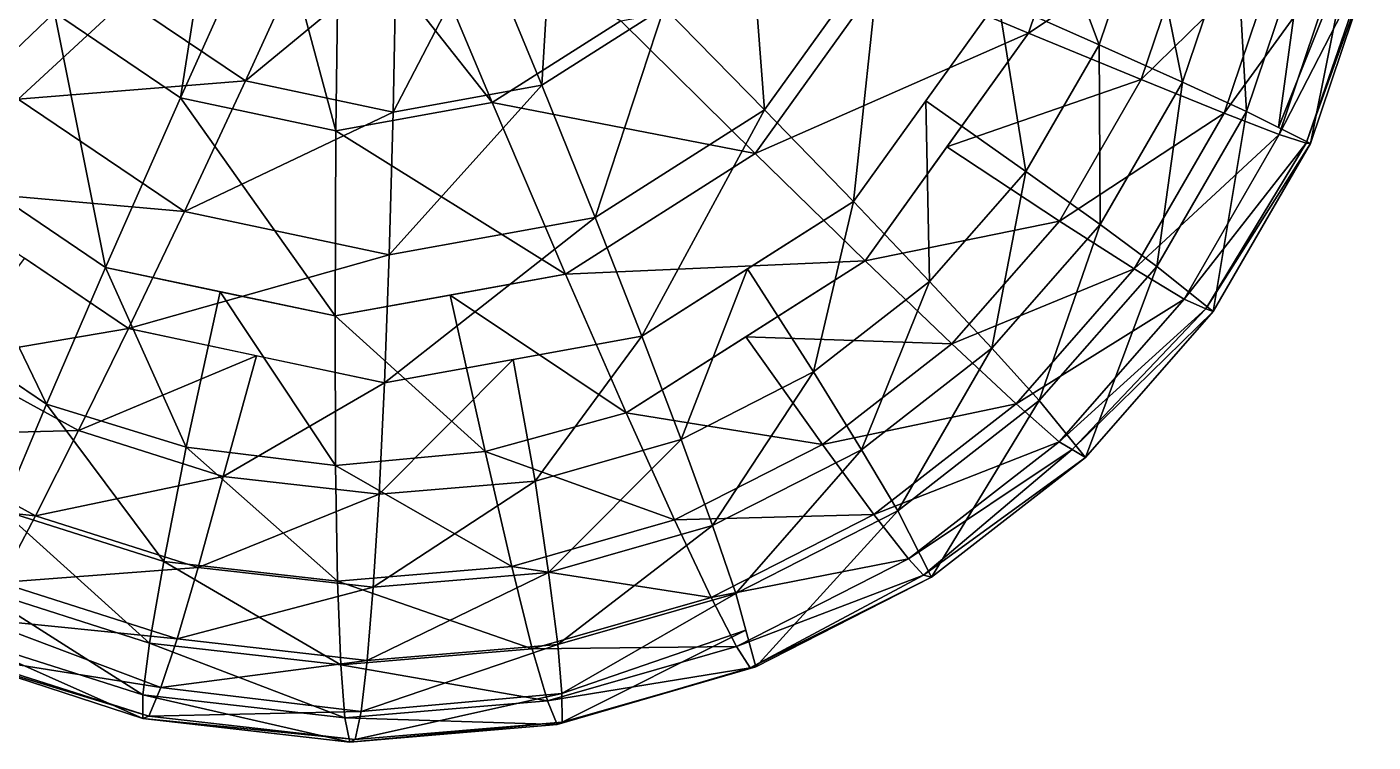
# Model space of a CAD drawing. Extents: x -17.5 to 18.3, y -17.9 to 16.8.
# Drawn here: x -5.49 to 17.88, y -17.89 to -5.47 of the extents above; entities that cross this region are included whole.
import ezdxf

# ---------------------------------------------------------------- set-up
doc = ezdxf.new("R2010")
doc.units = 0

msp = doc.modelspace()

# ---------------------------------------------------------------- linework, layer by layer
at = {"layer": 'Corps0', "color": 7}
for points in [[(-5.00769, -5.22363, -42.4475), (-2.16455, -2.53338, -42.89434), (-2.81878, -6.70611, -42.47949)], [(-1.22766, -3.1679, -42.90808), (-2.81878, -6.70611, -42.47949), (-2.16455, -2.53338, -42.89434)], [(11.37158, -5.00653, 1.82159), (13.12866, -5.78472, -1.42877), (12.04901, -2.92132, 1.81176)], [(13.94934, -3.34631, -1.44073), (12.04901, -2.92132, 1.81176), (13.12866, -5.78472, -1.42877)], [(-5.00769, -5.22363, -42.4475), (-7.35058, -7.46221, -40.953), (-6.46636, -3.05364, -42.42614)], [(-2.81878, -6.70611, -42.47949), (-1.22766, -3.1679, -42.90808), (-0.12048, -7.27807, -42.51885)], [(-0.07293, -3.41259, -42.92492), (-0.12048, -7.27807, -42.51885), (-1.22766, -3.1679, -42.90808)], [(1.0874, -3.20172, -42.94189), (2.59051, -6.78521, -42.55841), (-0.07293, -3.41259, -42.92492)], [(2.59051, -6.78521, -42.55841), (1.0874, -3.20172, -42.94189), (4.82232, -5.36737, -42.59088)], [(2.41918, -3.98034, 6.62609), (3.45324, -6.48779, 6.03546), (3.64923, -3.19885, 6.60815)], [(5.57678, -5.13885, 6.00457), (3.64923, -3.19885, 6.60815), (3.45324, -6.48779, 6.03546)], [(5.57678, -5.13885, 6.00457), (7.32067, -6.91595, 4.37139), (7.0263, -3.11541, 5.98345)], [(9.32891, -4.11273, 4.34222), (7.0263, -3.11541, 5.98345), (7.32067, -6.91595, 4.37139)], [(11.90222, -5.58166, -38.86785), (9.40655, -4.53588, -41.19744), (12.69195, -3.23547, -38.87927)], [(12.69195, -3.23547, -38.87927), (14.77398, -3.66943, -35.78704), (11.90222, -5.58166, -38.86785)], [(-0.12048, -7.27807, -42.51885), (-0.07293, -3.41259, -42.92492), (2.59051, -6.78521, -42.55841)], [(13.12866, -5.78472, -1.42877), (14.57495, -6.43505, -5.25952), (13.94934, -3.34631, -1.44073)], [(15.49713, -3.69488, -5.27294), (13.94934, -3.34631, -1.44073), (14.57495, -6.43505, -5.25952)], [(13.85815, -6.3905, -35.77374), (11.90222, -5.58166, -38.86785), (14.77398, -3.66943, -35.78704)], [(14.77398, -3.66943, -35.78704), (16.30694, -3.98272, -32.07891), (13.85815, -6.3905, -35.77374)], [(14.57495, -6.43505, -5.25952), (15.68481, -6.94555, -9.52142), (15.49713, -3.69488, -5.27294)], [(16.68676, -3.96844, -9.53594), (15.49713, -3.69488, -5.27294), (15.68481, -6.94555, -9.52142)], [(-5.63793, -6.7265, 4.56048), (-3.77673, -5.00207, 6.14099), (-7.56109, -3.86578, 4.58862)], [(-1.69396, -6.41253, 6.11059), (-0.56256, -3.9367, 6.66961), (-3.77673, -5.00207, 6.14099)], [(-0.56256, -3.9367, 6.66961), (-1.69396, -6.41253, 6.11059), (0.92468, -4.25201, 6.64788)], [(15.68481, -6.94555, -9.52142), (16.2395, -7.22186, -14.13073), (16.68676, -3.96844, -9.53594)], [(17.46679, -4.15026, -14.08831), (16.68676, -3.96844, -9.53594), (16.2395, -7.22186, -14.13073)], [(0.92468, -4.25201, 6.64788), (0.87353, -6.95672, 6.07305), (2.41918, -3.98034, 6.62609)], [(3.45324, -6.48779, 6.03546), (2.41918, -3.98034, 6.62609), (0.87353, -6.95672, 6.07305)], [(7.32067, -6.91595, 4.37139), (8.86254, -8.50885, 1.85809), (9.32891, -4.11273, 4.34222)], [(11.37158, -5.00653, 1.82159), (9.32891, -4.11273, 4.34222), (8.86254, -8.50885, 1.85809)], [(15.29998, -6.97436, -32.06433), (13.85815, -6.3905, -35.77374), (16.30694, -3.98272, -32.07891)], [(16.30694, -3.98272, -32.07891), (17.31774, -4.18206, -27.90484), (15.29998, -6.97436, -32.06433)], [(16.25292, -7.34545, -27.8894), (15.29998, -6.97436, -32.06433), (17.31774, -4.18206, -27.90484)], [(16.2395, -7.22186, -14.13073), (16.794, -7.49829, -18.74017), (17.46679, -4.15026, -14.08831)], [(17.31774, -4.18206, -27.90484), (17.83111, -4.27111, -23.41271), (16.25292, -7.34545, -27.8894)], [(17.88232, -4.26446, -18.75598), (17.46679, -4.15026, -14.08831), (16.794, -7.49829, -18.74017)], [(0.87353, -6.95672, 6.07305), (0.92468, -4.25201, 6.64788), (-1.69396, -6.41253, 6.11059)], [(16.72167, -7.49505, -23.38781), (16.25292, -7.34545, -27.8894), (17.83111, -4.27111, -23.41271)], [(16.794, -7.49829, -18.74017), (16.72167, -7.49505, -23.38781), (17.88232, -4.26446, -18.75598)], [(17.83111, -4.27111, -23.41271), (17.88232, -4.26446, -18.75598), (16.72167, -7.49505, -23.38781)], [(7.15789, -7.67431, -41.16473), (4.82232, -5.36737, -42.59088), (9.40655, -4.53588, -41.19744)], [(9.40655, -4.53588, -41.19744), (11.90222, -5.58166, -38.86785), (7.15789, -7.67431, -41.16473)], [(-3.77673, -5.00207, 6.14099), (-5.63793, -6.7265, 4.56048), (-1.69396, -6.41253, 6.11059)], [(3.45324, -6.48779, 6.03546), (4.37854, -8.78503, 4.4143), (5.57678, -5.13885, 6.00457)], [(7.32067, -6.91595, 4.37139), (5.57678, -5.13885, 6.00457), (4.37854, -8.78503, 4.4143)], [(10.11712, -6.75762, 1.83984), (11.85498, -7.98522, -1.41027), (11.37158, -5.00653, 1.82159)], [(13.12866, -5.78472, -1.42877), (11.37158, -5.00653, 1.82159), (11.85498, -7.98522, -1.41027)], [(-7.35058, -7.46221, -40.953), (-5.00769, -5.22363, -42.4475), (-4.11993, -9.65026, -41.00024)], [(-2.81878, -6.70611, -42.47949), (-4.11993, -9.65026, -41.00024), (-5.00769, -5.22363, -42.4475)], [(4.82232, -5.36737, -42.59088), (7.15789, -7.67431, -41.16473), (2.59051, -6.78521, -42.55841)], [(9.06811, -9.53735, -38.82659), (7.15789, -7.67431, -41.16473), (11.90222, -5.58166, -38.86785)], [(11.90222, -5.58166, -38.86785), (13.85815, -6.3905, -35.77374), (10.48522, -7.55938, -38.84722)], [(11.85498, -7.98522, -1.41027), (13.14361, -8.90789, -5.23876), (13.12866, -5.78472, -1.42877)], [(14.57495, -6.43505, -5.25952), (13.12866, -5.78472, -1.42877), (13.14361, -8.90789, -5.23876)], [(-2.7525, -8.68078, 4.51831), (-1.69396, -6.41253, 6.11059), (-5.63793, -6.7265, 4.56048)], [(-1.69396, -6.41253, 6.11059), (-2.7525, -8.68078, 4.51831), (0.87353, -6.95672, 6.07305)], [(0.87353, -6.95672, 6.07305), (0.80462, -9.43469, 4.46624), (3.45324, -6.48779, 6.03546)], [(4.37854, -8.78503, 4.4143), (3.45324, -6.48779, 6.03546), (0.80462, -9.43469, 4.46624)], [(12.43664, -8.84606, -35.75305), (10.48522, -7.55938, -38.84722), (13.85815, -6.3905, -35.77374)], [(13.85815, -6.3905, -35.77374), (15.29998, -6.97436, -32.06433), (12.43664, -8.84606, -35.75305)], [(13.14361, -8.90789, -5.23876), (14.12969, -9.63226, -9.49884), (14.57495, -6.43505, -5.25952)], [(15.68481, -6.94555, -9.52142), (14.57495, -6.43505, -5.25952), (14.12969, -9.63226, -9.49884)], [(-5.63793, -6.7265, 4.56048), (-7.32757, -8.27215, 2.09429), (-2.7525, -8.68078, 4.51831)], [(-4.11993, -9.65026, -41.00024), (-2.81878, -6.70611, -42.47949), (-0.13739, -10.49432, -41.05853)], [(-0.12048, -7.27807, -42.51885), (-0.13739, -10.49432, -41.05853), (-2.81878, -6.70611, -42.47949)], [(8.86254, -8.50885, 1.85809), (10.18353, -9.89562, -1.38598), (10.11712, -6.75762, 1.83984)], [(11.85498, -7.98522, -1.41027), (10.11712, -6.75762, 1.83984), (10.18353, -9.89562, -1.38598)], [(0.80462, -9.43469, 4.46624), (0.87353, -6.95672, 6.07305), (-2.7525, -8.68078, 4.51831)], [(2.59051, -6.78521, -42.55841), (3.86383, -9.76702, -41.11676), (-0.12048, -7.27807, -42.51885)], [(3.86383, -9.76702, -41.11676), (2.59051, -6.78521, -42.55841), (7.15789, -7.67431, -41.16473)], [(4.37854, -8.78503, 4.4143), (5.1867, -10.84399, 1.91168), (7.32067, -6.91595, 4.37139)], [(8.86254, -8.50885, 1.85809), (7.32067, -6.91595, 4.37139), (5.1867, -10.84399, 1.91168)], [(13.73724, -9.67413, -32.04162), (12.43664, -8.84606, -35.75305), (15.29998, -6.97436, -32.06433)], [(15.29998, -6.97436, -32.06433), (16.25292, -7.34545, -27.8894), (13.73724, -9.67413, -32.04162)], [(14.12969, -9.63226, -9.49884), (15.10473, -10.41662, -18.71563), (15.68481, -6.94555, -9.52142)], [(16.794, -7.49829, -18.74017), (15.68481, -6.94555, -9.52142), (15.10473, -10.41662, -18.71563)], [(-9.21826, -9.26995, -38.55981), (-7.35058, -7.46221, -40.953), (-5.14642, -12.02783, -38.61932)], [(-4.11993, -9.65026, -41.00024), (-5.14642, -12.02783, -38.61932), (-7.35058, -7.46221, -40.953)], [(-0.13739, -10.49432, -41.05853), (-0.12048, -7.27807, -42.51885), (3.86383, -9.76702, -41.11676)], [(14.60034, -10.20043, -27.86535), (13.73724, -9.67413, -32.04162), (16.25292, -7.34545, -27.8894)], [(16.25292, -7.34545, -27.8894), (16.72167, -7.49505, -23.38781), (14.60034, -10.20043, -27.86535)], [(7.15789, -7.67431, -41.16473), (9.06811, -9.53735, -38.82659), (3.86383, -9.76702, -41.11676)], [(10.48522, -7.55938, -38.84722), (12.43664, -8.84606, -35.75305), (9.06811, -9.53735, -38.82659)], [(14.97863, -10.37127, -23.33868), (14.60034, -10.20043, -27.86535), (16.72167, -7.49505, -23.38781)], [(16.72167, -7.49505, -23.38781), (16.794, -7.49829, -18.74017), (14.97863, -10.37127, -23.33868)], [(15.10473, -10.41662, -18.71563), (14.97863, -10.37127, -23.33868), (16.794, -7.49829, -18.74017)], [(10.18353, -9.89562, -1.38598), (11.26525, -11.0548, -5.21136), (11.85498, -7.98522, -1.41027)], [(13.14361, -8.90789, -5.23876), (11.85498, -7.98522, -1.41027), (11.26525, -11.0548, -5.21136)], [(-3.72241, -10.71374, 2.04162), (-2.7525, -8.68078, 4.51831), (-7.32757, -8.27215, 2.09429)], [(7.02465, -9.67633, 1.88488), (8.16973, -11.46362, -1.35662), (8.86254, -8.50885, 1.85809)], [(10.18353, -9.89562, -1.38598), (8.86254, -8.50885, 1.85809), (8.16973, -11.46362, -1.35662)], [(-2.7525, -8.68078, 4.51831), (-3.72241, -10.71374, 2.04162), (0.80462, -9.43469, 4.46624)], [(0.80462, -9.43469, 4.46624), (0.72161, -11.65551, 1.97668), (4.37854, -8.78503, 4.4143)], [(5.1867, -10.84399, 1.91168), (4.37854, -8.78503, 4.4143), (0.72161, -11.65551, 1.97668)], [(10.57128, -10.97808, -35.72595), (9.06811, -9.53735, -38.82659), (12.43664, -8.84606, -35.75305)], [(12.43664, -8.84606, -35.75305), (13.73724, -9.67413, -32.04162), (10.57128, -10.97808, -35.72595)], [(11.26525, -11.0548, -5.21136), (12.08886, -11.96472, -9.46911), (13.14361, -8.90789, -5.23876)], [(14.12969, -9.63226, -9.49884), (13.14361, -8.90789, -5.23876), (12.08886, -11.96472, -9.46911)], [(-5.52496, -9.49285, 2.06799), (-6.85424, -11.24395, -1.13739), (-3.72241, -10.71374, 2.04162)], [(0.72161, -11.65551, 1.97668), (0.80462, -9.43469, 4.46624), (-3.72241, -10.71374, 2.04162)], [(4.91632, -12.17498, -38.76611), (3.86383, -9.76702, -41.11676), (9.06811, -9.53735, -38.82659)], [(9.06811, -9.53735, -38.82659), (10.57128, -10.97808, -35.72595), (6.99224, -10.85607, -38.79638)], [(-5.14642, -12.02783, -38.61932), (-4.11993, -9.65026, -41.00024), (-2.72015, -12.77392, -38.65472)], [(-2.1286, -10.0722, -41.02929), (-2.72015, -12.77392, -38.65472), (-4.11993, -9.65026, -41.00024)], [(3.86383, -9.76702, -41.11676), (4.91632, -12.17498, -38.76611), (1.86322, -10.13061, -41.08758)], [(5.1867, -10.84399, 1.91168), (5.86889, -12.63671, -1.32305), (7.02465, -9.67633, 1.88488)], [(8.16973, -11.46362, -1.35662), (7.02465, -9.67633, 1.88488), (5.86889, -12.63671, -1.32305)], [(11.6864, -12.01806, -32.01177), (10.57128, -10.97808, -35.72595), (13.73724, -9.67413, -32.04162)], [(13.73724, -9.67413, -32.04162), (14.60034, -10.20043, -27.86535), (11.6864, -12.01806, -32.01177)], [(12.08886, -11.96472, -9.46911), (12.88781, -12.95025, -18.68341), (14.12969, -9.63226, -9.49884)], [(15.10473, -10.41662, -18.71563), (14.12969, -9.63226, -9.49884), (12.88781, -12.95025, -18.68341)], [(8.16973, -11.46362, -1.35662), (9.00225, -12.81671, -5.17846), (10.18353, -9.89562, -1.38598)], [(11.26525, -11.0548, -5.21136), (10.18353, -9.89562, -1.38598), (9.00225, -12.81671, -5.17846)], [(-2.72015, -12.77392, -38.65472), (-2.1286, -10.0722, -41.02929), (-0.12677, -13.09167, -38.69268)], [(-0.13739, -10.49432, -41.05853), (-0.12677, -13.09167, -38.69268), (-2.1286, -10.0722, -41.02929)], [(1.86322, -10.13061, -41.08758), (2.47119, -12.84985, -38.73046), (-0.13739, -10.49432, -41.05853)], [(2.47119, -12.84985, -38.73046), (1.86322, -10.13061, -41.08758), (4.91632, -12.17498, -38.76611)], [(12.4317, -12.67901, -27.83386), (11.6864, -12.01806, -32.01177), (14.60034, -10.20043, -27.86535)], [(14.60034, -10.20043, -27.86535), (14.97863, -10.37127, -23.33868), (12.4317, -12.67901, -27.83386)], [(-0.12677, -13.09167, -38.69268), (-0.13739, -10.49432, -41.05853), (2.47119, -12.84985, -38.73046)], [(12.65985, -12.81457, -23.25854), (12.4317, -12.67901, -27.83386), (14.97863, -10.37127, -23.33868)], [(14.97863, -10.37127, -23.33868), (15.10473, -10.41662, -18.71563), (12.65985, -12.81457, -23.25854)], [(12.88781, -12.95025, -18.68341), (12.65985, -12.81457, -23.25854), (15.10473, -10.41662, -18.71563)], [(-5.14642, -12.02783, -38.61932), (-5.91394, -13.86645, -35.48547), (-7.18231, -10.64886, -38.58953)], [(-4.58868, -12.48382, -1.17047), (-3.72241, -10.71374, 2.04162), (-6.85424, -11.24395, -1.13739)], [(-3.72241, -10.71374, 2.04162), (-4.58868, -12.48382, -1.17047), (-1.50036, -11.18457, 2.00927)], [(2.95422, -11.24975, 1.94427), (3.33648, -13.36273, -1.28613), (5.1867, -10.84399, 1.91168)], [(5.86889, -12.63671, -1.32305), (5.1867, -10.84399, 1.91168), (3.33648, -13.36273, -1.28613)], [(6.99224, -10.85607, -38.79638), (8.32391, -12.72778, -35.69317), (4.91632, -12.17498, -38.76611)], [(8.32391, -12.72778, -35.69317), (6.99224, -10.85607, -38.79638), (10.57128, -10.97808, -35.72595)], [(10.57128, -10.97808, -35.72595), (11.6864, -12.01806, -32.01177), (8.32391, -12.72778, -35.69317)], [(-2.07684, -13.28356, -1.20715), (-1.50036, -11.18457, 2.00927), (-4.58868, -12.48382, -1.17047)], [(-1.50036, -11.18457, 2.00927), (-2.07684, -13.28356, -1.20715), (0.72161, -11.65551, 1.97668)], [(9.00225, -12.81671, -5.17846), (9.63018, -13.87896, -9.43328), (11.26525, -11.0548, -5.21136)], [(12.08886, -11.96472, -9.46911), (11.26525, -11.0548, -5.21136), (9.63018, -13.87896, -9.43328)], [(-6.85424, -11.24395, -1.13739), (-7.88116, -12.56988, -4.93212), (-4.58868, -12.48382, -1.17047)], [(0.72161, -11.65551, 1.97668), (0.6278, -13.58935, -1.24682), (2.95422, -11.24975, 1.94427)], [(3.33648, -13.36273, -1.28613), (2.95422, -11.24975, 1.94427), (0.6278, -13.58935, -1.24682)], [(0.6278, -13.58935, -1.24682), (0.72161, -11.65551, 1.97668), (-2.07684, -13.28356, -1.20715)], [(5.86889, -12.63671, -1.32305), (6.41668, -14.13507, -5.1408), (8.16973, -11.46362, -1.35662)], [(9.00225, -12.81671, -5.17846), (8.16973, -11.46362, -1.35662), (6.41668, -14.13507, -5.1408)], [(-5.91394, -13.86645, -35.48547), (-5.14642, -12.02783, -38.61932), (-3.11083, -14.75897, -35.52642)], [(-2.72015, -12.77392, -38.65472), (-3.11083, -14.75897, -35.52642), (-5.14642, -12.02783, -38.61932)], [(9.21557, -13.94177, -31.97576), (8.32391, -12.72778, -35.69317), (11.6864, -12.01806, -32.01177)], [(11.6864, -12.01806, -32.01177), (12.4317, -12.67901, -27.83386), (9.21557, -13.94177, -31.97576)], [(9.63018, -13.87896, -9.43328), (10.2171, -15.02966, -18.64447), (12.08886, -11.96472, -9.46911)], [(12.88781, -12.95025, -18.68341), (12.08886, -11.96472, -9.46911), (10.2171, -15.02966, -18.64447)], [(4.91632, -12.17498, -38.76611), (5.75628, -14.0371, -35.65576), (2.47119, -12.84985, -38.73046)], [(5.75628, -14.0371, -35.65576), (4.91632, -12.17498, -38.76611), (8.32391, -12.72778, -35.69317)], [(-7.88116, -12.56988, -4.93212), (-8.71307, -13.61077, -9.16564), (-5.3352, -13.96325, -4.96936)], [(-5.3352, -13.96325, -4.96936), (-4.58868, -12.48382, -1.17047), (-7.88116, -12.56988, -4.93212)], [(-4.58868, -12.48382, -1.17047), (-5.3352, -13.96325, -4.96936), (-2.07684, -13.28356, -1.20715)], [(-3.11083, -14.75897, -35.52642), (-2.72015, -12.77392, -38.65472), (-0.0924, -15.10021, -35.57067)], [(-0.12677, -13.09167, -38.69268), (-0.0924, -15.10021, -35.57067), (-2.72015, -12.77392, -38.65472)], [(2.47119, -12.84985, -38.73046), (2.93023, -14.84735, -35.61456), (-0.12677, -13.09167, -38.69268)], [(2.93023, -14.84735, -35.61456), (2.47119, -12.84985, -38.73046), (5.75628, -14.0371, -35.65576)], [(3.33648, -13.36273, -1.28613), (3.5708, -14.95092, -5.0993), (5.86889, -12.63671, -1.32305)], [(6.41668, -14.13507, -5.1408), (5.86889, -12.63671, -1.32305), (3.5708, -14.95092, -5.0993)], [(8.32391, -12.72778, -35.69317), (9.21557, -13.94177, -31.97576), (5.75628, -14.0371, -35.65576)], [(6.41668, -14.13507, -5.1408), (6.82104, -15.31134, -9.39239), (9.00225, -12.81671, -5.17846)], [(9.63018, -13.87896, -9.43328), (9.00225, -12.81671, -5.17846), (6.82104, -15.31134, -9.39239)], [(9.81903, -14.71319, -27.79571), (9.21557, -13.94177, -31.97576), (12.4317, -12.67901, -27.83386)], [(12.4317, -12.67901, -27.83386), (12.65985, -12.81457, -23.25854), (9.81903, -14.71319, -27.79571)], [(10.07812, -14.99652, -23.26733), (9.81903, -14.71319, -27.79571), (12.65985, -12.81457, -23.25854)], [(12.65985, -12.81457, -23.25854), (12.88781, -12.95025, -18.68341), (10.07812, -14.99652, -23.26733)], [(10.2171, -15.02966, -18.64447), (10.07812, -14.99652, -23.26733), (12.88781, -12.95025, -18.68341)], [(-2.51251, -14.86193, -5.01055), (-2.07684, -13.28356, -1.20715), (-5.3352, -13.96325, -4.96936)], [(-2.07684, -13.28356, -1.20715), (-2.51251, -14.86193, -5.01055), (0.6278, -13.58935, -1.24682)], [(-0.0924, -15.10021, -35.57067), (-0.12677, -13.09167, -38.69268), (2.93023, -14.84735, -35.61456)], [(0.6278, -13.58935, -1.24682), (0.52685, -15.20562, -5.05511), (3.33648, -13.36273, -1.28613)], [(3.5708, -14.95092, -5.0993), (3.33648, -13.36273, -1.28613), (0.52685, -15.20562, -5.05511)], [(-5.94696, -15.12469, -9.20611), (-5.3352, -13.96325, -4.96936), (-8.71307, -13.61077, -9.16564)], [(0.52685, -15.20562, -5.05511), (0.6278, -13.58935, -1.24682), (-2.51251, -14.86193, -5.01055)], [(-6.43774, -15.19354, -31.74743), (-5.91394, -13.86645, -35.48547), (-3.35589, -16.1748, -31.79241)], [(-5.3352, -13.96325, -4.96936), (-5.94696, -15.12469, -9.20611), (-2.51251, -14.86193, -5.01055)], [(-3.11083, -14.75897, -35.52642), (-3.35589, -16.1748, -31.79241), (-5.91394, -13.86645, -35.48547)], [(6.3927, -15.38116, -31.93463), (5.75628, -14.0371, -35.65576), (9.21557, -13.94177, -31.97576)], [(9.21557, -13.94177, -31.97576), (9.81903, -14.71319, -27.79571), (6.3927, -15.38116, -31.93463)], [(6.82104, -15.31134, -9.39239), (7.16571, -16.58557, -18.60009), (9.63018, -13.87896, -9.43328)], [(10.2171, -15.02966, -18.64447), (9.63018, -13.87896, -9.43328), (7.16571, -16.58557, -18.60009)], [(5.75628, -14.0371, -35.65576), (6.3927, -15.38116, -31.93463), (2.93023, -14.84735, -35.61456)], [(3.5708, -14.95092, -5.0993), (3.72918, -16.19775, -9.34735), (6.41668, -14.13507, -5.1408)], [(6.82104, -15.31134, -9.39239), (6.41668, -14.13507, -5.1408), (3.72918, -16.19775, -9.34735)], [(6.83392, -16.23529, -27.75231), (6.3927, -15.38116, -31.93463), (9.81903, -14.71319, -27.79571)], [(9.81903, -14.71319, -27.79571), (10.07812, -14.99652, -23.26733), (6.83392, -16.23529, -27.75231)], [(-2.88018, -16.10113, -9.25091), (-2.51251, -14.86193, -5.01055), (-5.94696, -15.12469, -9.20611)], [(-3.35589, -16.1748, -31.79241), (-3.11083, -14.75897, -35.52642), (-0.03747, -16.54992, -31.84106)], [(-0.0924, -15.10021, -35.57067), (-0.03747, -16.54992, -31.84106), (-3.11083, -14.75897, -35.52642)], [(-2.51251, -14.86193, -5.01055), (-2.88018, -16.10113, -9.25091), (0.52685, -15.20562, -5.05511)], [(2.93023, -14.84735, -35.61456), (3.28576, -16.27191, -31.88934), (-0.0924, -15.10021, -35.57067)], [(0.52685, -15.20562, -5.05511), (0.42199, -16.47448, -9.29931), (3.5708, -14.95092, -5.0993)], [(3.72918, -16.19775, -9.34735), (3.5708, -14.95092, -5.0993), (0.42199, -16.47448, -9.29931)], [(3.28576, -16.27191, -31.88934), (2.93023, -14.84735, -35.61456), (6.3927, -15.38116, -31.93463)], [(-5.94696, -15.12469, -9.20611), (-6.32507, -15.75366, -13.80187), (-2.88018, -16.10113, -9.25091)], [(-0.03747, -16.54992, -31.84106), (-0.0924, -15.10021, -35.57067), (3.28576, -16.27191, -31.88934)], [(7.06793, -16.60638, -23.24737), (6.83392, -16.23529, -27.75231), (10.07812, -14.99652, -23.26733)], [(10.07812, -14.99652, -23.26733), (10.2171, -15.02966, -18.64447), (7.06793, -16.60638, -23.24737)], [(7.16571, -16.58557, -18.60009), (7.06793, -16.60638, -23.24737), (10.2171, -15.02966, -18.64447)], [(-6.73364, -16.03692, -27.55438), (-6.43774, -15.19354, -31.74743), (-3.47479, -17.07452, -27.60192)], [(-3.35589, -16.1748, -31.79241), (-3.47479, -17.07452, -27.60192), (-6.43774, -15.19354, -31.74743)], [(0.42199, -16.47448, -9.29931), (0.52685, -15.20562, -5.05511), (-2.88018, -16.10113, -9.25091)], [(6.3927, -15.38116, -31.93463), (6.83392, -16.23529, -27.75231), (3.28576, -16.27191, -31.88934)], [(3.72918, -16.19775, -9.34735), (3.79895, -17.0498, -13.8894), (6.82104, -15.31134, -9.39239)], [(6.99353, -15.94842, -13.99615), (6.82104, -15.31134, -9.39239), (3.79895, -17.0498, -13.8894)], [(-6.32507, -15.75366, -13.80187), (-6.70336, -16.38281, -18.3977), (-3.15954, -16.94805, -13.78784)], [(-3.15954, -16.94805, -13.78784), (-2.88018, -16.10113, -9.25091), (-6.32507, -15.75366, -13.80187)], [(-6.79516, -16.40368, -23.0451), (-6.73364, -16.03692, -27.55438), (-3.47424, -17.48504, -23.10235)], [(-3.47479, -17.07452, -27.60192), (-3.47424, -17.48504, -23.10235), (-6.73364, -16.03692, -27.55438)], [(-2.88018, -16.10113, -9.25091), (-3.15954, -16.94805, -13.78784), (0.42199, -16.47448, -9.29931)], [(3.79895, -17.0498, -13.8894), (3.80718, -17.5484, -18.55114), (6.99353, -15.94842, -13.99615)], [(7.16571, -16.58557, -18.60009), (6.99353, -15.94842, -13.99615), (3.80718, -17.5484, -18.55114)], [(-3.47479, -17.07452, -27.60192), (-3.35589, -16.1748, -31.79241), (0.0343, -17.47125, -27.65338)], [(-0.03747, -16.54992, -31.84106), (0.0343, -17.47125, -27.65338), (-3.35589, -16.1748, -31.79241)], [(3.28576, -16.27191, -31.88934), (3.5484, -17.17718, -27.7044), (-0.03747, -16.54992, -31.84106)], [(0.42199, -16.47448, -9.29931), (0.31695, -17.3656, -13.8302), (3.72918, -16.19775, -9.34735)], [(3.79895, -17.0498, -13.8894), (3.72918, -16.19775, -9.34735), (0.31695, -17.3656, -13.8302)], [(3.5484, -17.17718, -27.7044), (3.28576, -16.27191, -31.88934), (6.83392, -16.23529, -27.75231)], [(6.83392, -16.23529, -27.75231), (7.06793, -16.60638, -23.24737), (3.5484, -17.17718, -27.7044)], [(-6.70336, -16.38281, -18.3977), (-6.79516, -16.40368, -23.0451), (-3.37213, -17.44348, -18.44635)], [(-3.47424, -17.48504, -23.10235), (-3.37213, -17.44348, -18.44635), (-6.79516, -16.40368, -23.0451)], [(-3.37213, -17.44348, -18.44635), (-3.15954, -16.94805, -13.78784), (-6.70336, -16.38281, -18.3977)], [(0.31695, -17.3656, -13.8302), (0.42199, -16.47448, -9.29931), (-3.15954, -16.94805, -13.78784)], [(0.0343, -17.47125, -27.65338), (-0.03747, -16.54992, -31.84106), (3.5484, -17.17718, -27.7044)], [(3.80718, -17.5484, -18.55114), (3.71875, -17.5902, -23.20733), (7.16571, -16.58557, -18.60009)], [(7.06793, -16.60638, -23.24737), (7.16571, -16.58557, -18.60009), (3.71875, -17.5902, -23.20733)], [(3.71875, -17.5902, -23.20733), (3.5484, -17.17718, -27.7044), (7.06793, -16.60638, -23.24737)], [(-3.15954, -16.94805, -13.78784), (-3.37213, -17.44348, -18.44635), (0.31695, -17.3656, -13.8302)], [(0.31695, -17.3656, -13.8302), (0.2149, -17.84893, -18.4989), (3.79895, -17.0498, -13.8894)], [(3.80718, -17.5484, -18.55114), (3.79895, -17.0498, -13.8894), (0.2149, -17.84893, -18.4989)], [(-3.47424, -17.48504, -23.10235), (-3.47479, -17.07452, -27.60192), (0.11962, -17.8941, -23.15625)], [(0.0343, -17.47125, -27.65338), (0.11962, -17.8941, -23.15625), (-3.47479, -17.07452, -27.60192)], [(3.5484, -17.17718, -27.7044), (3.71875, -17.5902, -23.20733), (0.0343, -17.47125, -27.65338)], [(-3.37213, -17.44348, -18.44635), (-3.47424, -17.48504, -23.10235), (0.2149, -17.84893, -18.4989)], [(0.11962, -17.8941, -23.15625), (0.2149, -17.84893, -18.4989), (-3.47424, -17.48504, -23.10235)], [(0.2149, -17.84893, -18.4989), (0.31695, -17.3656, -13.8302), (-3.37213, -17.44348, -18.44635)], [(0.11962, -17.8941, -23.15625), (0.0343, -17.47125, -27.65338), (3.71875, -17.5902, -23.20733)], [(0.2149, -17.84893, -18.4989), (0.11962, -17.8941, -23.15625), (3.80718, -17.5484, -18.55114)], [(3.71875, -17.5902, -23.20733), (3.80718, -17.5484, -18.55114), (0.11962, -17.8941, -23.15625)]]:
    msp.add_3dface(points, dxfattribs=at)

doc.saveas('drawing.dxf')
